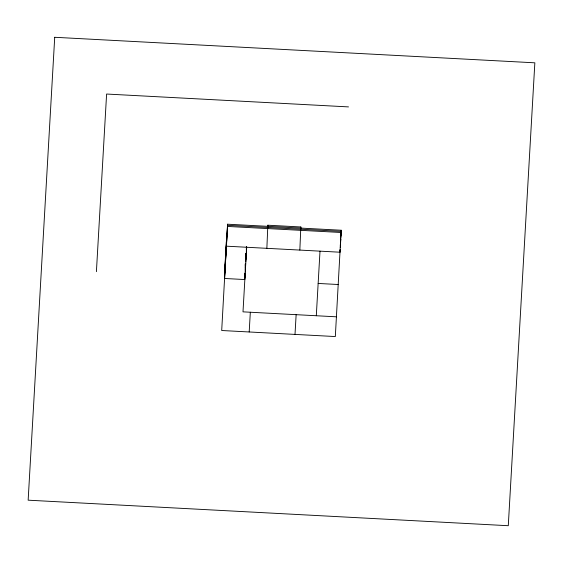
<?xml version="1.0" encoding="UTF-8"?>
<svg xmlns="http://www.w3.org/2000/svg" width="563" height="563" viewBox="0 0 563 563"><rect width="100%" height="100%" fill="white"/><g stroke="black" fill="none" stroke-linecap="round" stroke-linejoin="round"><path stroke-width="0.84" d="M96.407 271.655L106.604 94.035L348.504 106.9M224.546 275.103L226.396 242.808M224.595 276.229L227.579 224.201L341.199 230.239L335.323 336.554L221.702 330.509L227.579 224.201M224.644 277.355L227.628 225.32L341.248 231.365L340.904 237.375M244.75 273.308L244.849 279.551L224.693 278.481L224.496 273.977L226.347 241.682L226.544 246.186L340.165 252.224L340.066 249.979M245.201 265.447L245.306 263.702M245.757 255.848L245.904 253.23M244.701 276.173L244.849 273.555M245.201 267.446L245.405 263.956M245.749 257.847L246.003 253.484M246.305 248.248L246.404 246.503M244.75 277.299L245.004 272.935M245.201 269.445L245.552 263.336M245.749 259.846L246.101 253.737M246.305 250.239L246.503 246.749M244.799 278.425L245.102 273.189M245.201 271.443L245.651 263.59M245.749 261.844L246.2 253.983M246.305 252.238L246.601 247.002M246.7 247.256L242.998 311.846L336.456 316.814M249.191 331.973L250.324 312.233M267.749 226.931L267.847 225.214L300.832 226.973L299.847 250.085M266.862 248.325L267.847 225.214M300.733 228.684L300.832 226.973M295.005 334.408L296.138 314.675M316.3 315.744L320.002 251.154M340.312 245.686L340.706 238.818M340.904 235.39L341.199 230.239M340.115 251.098L340.214 249.388M340.312 247.671L340.805 239.085M227.677 226.446L341.298 232.491M318.151 283.449L338.307 284.519M54.717 37.285L28.15 500.183L508.283 525.715L534.85 62.817L54.717 37.285"/></g></svg>
